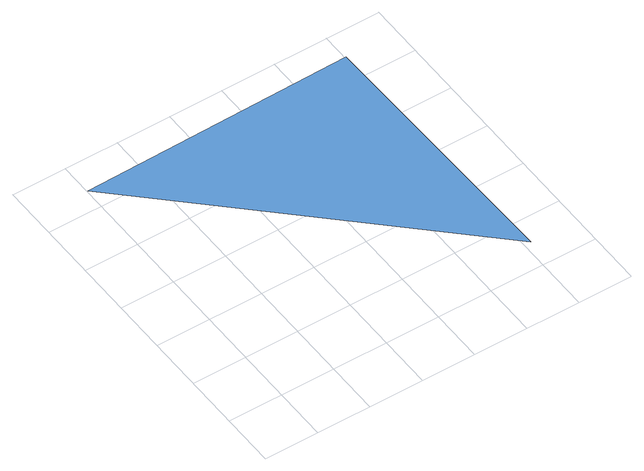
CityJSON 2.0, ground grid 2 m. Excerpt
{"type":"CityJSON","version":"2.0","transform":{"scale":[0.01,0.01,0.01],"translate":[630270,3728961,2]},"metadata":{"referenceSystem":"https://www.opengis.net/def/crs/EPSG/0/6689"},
"CityObjects":{
"waterbody1":{"type":"WaterBody","attributes":{"name":"福岡県津波浸水想定図","class":"1140","function":"2","WaterBodyTsunamiRiskAttribute.description":"1","WaterBodyTsunamiRiskAttribute.rank":"2"},"geometry":[{"type":"MultiSurface","lod":"1","boundaries":[[[0,1,2]]]}]}
},
"vertices":[
[1004,1099,20],[4,1080,20],[1023,100,24]
]}
